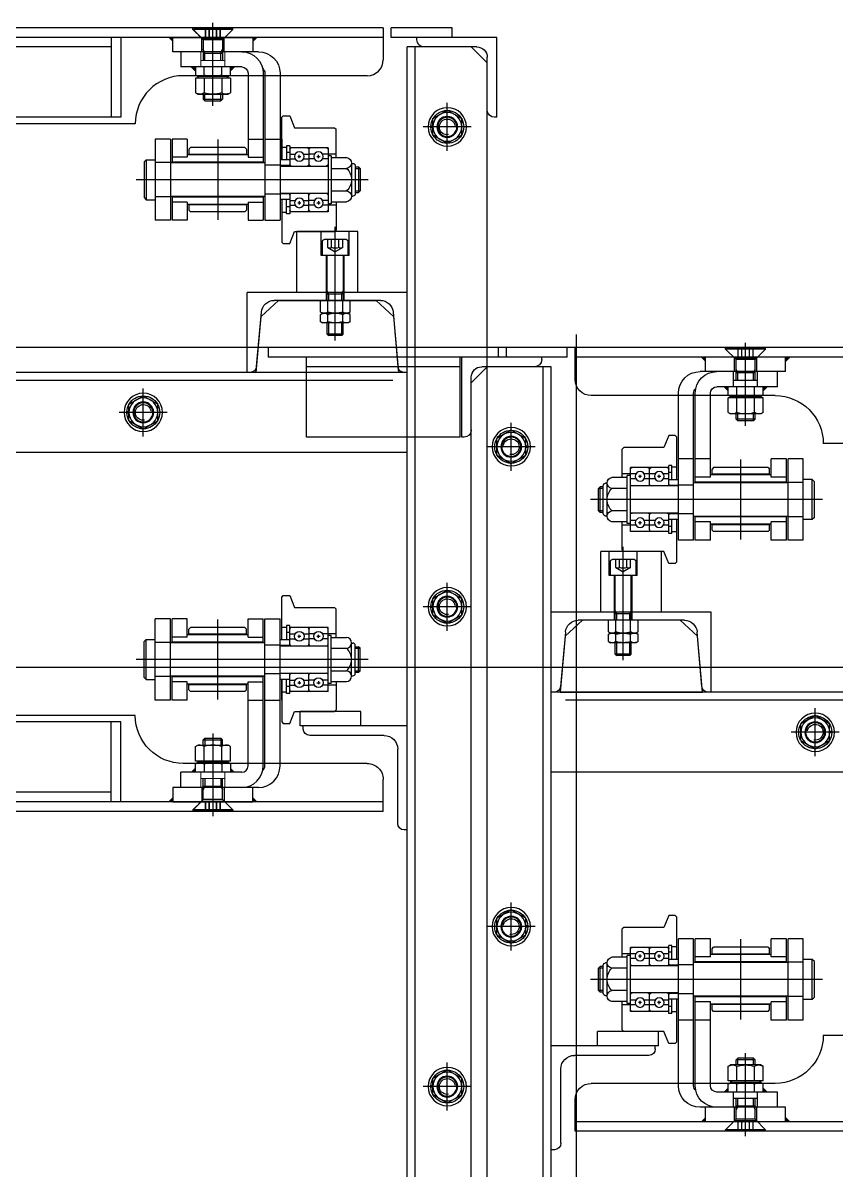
# Model space of a CAD drawing. Header units: millimetres. Extents: x 5349504 to 6791112, y -2212455 to -2153443.
# Drawn here: x 6503636 to 6504144, y -2198438 to -2197721 of the extents above; entities that cross this region are included whole.
import ezdxf

# ---------------------------------------------------------------- set-up
doc = ezdxf.new("R2010")
doc.units = ezdxf.units.MM
doc.header["$LTSCALE"] = 400
doc.linetypes.add('CEN', pattern=[62, 60, -1, 0, -1])
doc.layers.get('0').update_dxf_attribs({"lineweight": 9})
doc.layers.get('DEFPOINTS').update_dxf_attribs({"color": 140})
for name, color, linetype in [('CEN', 1, 'CEN'), ('EQUIP', 8, 'Continuous'), ('GRND', 8, 'Continuous')]:
    doc.layers.add(name, color=color, linetype=linetype)

# ---------------------------------------------------------------- blocks, each defined once
blk = doc.blocks.new('A$C7E4212CD')
for p, q in [((1200, 71), (0, 71)), ((1200, 71), (1200, 51)), ((1190, 41), (1075, 41)), ((1045, 11), (155, 11))]:
    blk.add_line(p, q)
for centre, radius, start, end in [((1190, 51), 10, 270, 0), ((1075, 11), 30, 90, 180)]:
    blk.add_arc(centre, radius, start, end)
at = {"layer": 'EQUIP'}
for p, q in [((1093.5, 53), (1093.5, 74)), ((1200, 65), (0, 65)), ((1030, 65), (1030, 15)), ((1036, 65), (1036, 15)), ((1081, 70), (1081, 71)), ((1081, 70), (1086.5, 64.5)), ((1106, 70), (1081, 70)), ((1106, 70), (1100.5, 64.5)), ((1106, 70), (1106, 71)), ((1030, 59), (170, 59)), ((1086.5, 56), (1086.5, 64.5)), ((1086.5, 64.5), (1100.5, 64.5)), ((1100.5, 56), (1100.5, 64.5)), ((1036, 15), (164, 15))]:
    blk.add_line(p, q, dxfattribs=at)
blk.add_lwpolyline([(1118.5, 56), (1068.5, 56), (1068.5, 65), (1118.5, 65)], close=True, dxfattribs=at)
for points in [[(1068.5, 65), (1065.5, 65), (1068.5, 62)], [(1118.5, 65), (1121.5, 65), (1118.5, 62)]]:
    blk.add_solid(points, dxfattribs=at)
blk = doc.blocks.new('A$C4B231994')
for p, q in [((68.5, 120), (117, 120)), ((117, 120), (117, 110.5)), ((79, 110.5), (117, 110.5)), ((86.03, 105.35), (86.03, 110.5)), ((91.51, 105.35), (91.51, 110.5)), ((102.49, 105.35), (102.49, 110.5)), ((107.97, 110.5), (107.97, 105.35)), ((55, 106.5), (55, 14.6)), ((64.5, 106.5), (64.5, 14.6)), ((65.5, 106.5), (65.5, 50.5)), ((75, 106.5), (75, 54)), ((86.03, 105.35), (86.63, 105)), ((86.63, 105), (87.5, 104.5)), ((87.5, 104.5), (95.96, 104.5)), ((88.5, 103.5), (105.5, 103.5)), ((95.96, 104.5), (106.5, 104.5)), ((106.5, 104.5), (107.97, 105.35)), ((49, 80), (45.9, 72.5)), ((53, 80), (49, 80)), ((54, 79), (53, 80)), ((54, 52.4), (54, 79)), ((20.9, 72.5), (19.9, 71.5)), ((45.9, 72.5), (20.9, 72.5)), ((19.9, 53.85), (19.9, 71.5)), ((54, 65.4), (54, 52.4)), ((64.5, 65.4), (55, 65.4)), ((75, 65.4), (65.5, 65.4)), ((113, 65.4), (122.5, 65.4)), ((113, 65.4), (113, 54)), ((122.5, 65.4), (122.5, 50.5)), ((123.5, 65.4), (123.5, 14.6)), ((123.5, 65.4), (133, 65.4)), ((133, 65.4), (133, 14.6)), ((25, 60), (25, 20)), ((25, 60), (49, 60)), ((37, 59), (37, 49.5)), ((49, 61.25), (50.95, 61.25)), ((49, 61.25), (49, 48.5)), ((50.95, 61.25), (50.95, 52.4)), ((54, 60.25), (50.95, 60.25)), ((77, 60.05), (76, 59.05)), ((76, 59.05), (76, 55.46)), ((77, 60.05), (111, 60.05)), ((111, 60.05), (112, 59.05)), ((112, 59.05), (112, 55.46)), ((23, 53.85), (13.4, 53.85)), ((20, 56), (25.5, 56)), ((23, 55), (23, 25)), ((23, 55), (25, 55)), ((25, 56), (28.4, 56)), ((25, 53), (28.4, 53)), ((33.6, 56), (37, 56)), ((33.6, 53), (37, 53)), ((40.4, 56), (37, 56)), ((40.4, 53), (37, 53)), ((49, 56), (45.6, 56)), ((49, 53), (45.6, 53)), ((49, 56.92), (50.95, 56.92)), ((49, 52.4), (55, 52.4)), ((64.5, 50.5), (123.5, 50.5)), ((75, 54), (65.5, 54)), ((65.5, 50.9), (122.5, 50.9)), ((75, 55.46), (113, 55.46)), ((76, 55.79), (112, 55.79)), ((113, 54), (122.5, 54)), ((123.5, 50.72), (133, 50.72)), ((138.67, 52.5), (133, 52.5)), ((138.67, 52.5), (140, 51.17)), ((138.67, 52.5), (138.67, 27.5)), ((140, 51.17), (140, 28.83)), ((6, 48), (5, 47)), ((5, 47), (5, 33)), ((8, 48), (6, 48)), ((6, 48), (6, 32)), ((8, 48.69), (8, 31.21)), ((10.4, 50.19), (9.5, 50.19)), ((10.4, 50.19), (10.4, 29.71)), ((23, 47), (13.4, 47)), ((49, 48.5), (25, 48.5)), ((55, 48.5), (25.5, 48.5)), ((49, 48.85), (55, 48.85)), ((51.5, 48.85), (55, 48.85)), ((55, 49), (64.5, 49)), ((5, 33), (6, 32.01)), ((8, 32), (6, 32)), ((10.4, 29.71), (9.5, 29.71)), ((23, 33), (13.4, 33)), ((49, 31.5), (25, 31.5)), ((55, 31.5), (25.5, 31.5)), ((37, 21), (37, 30.5)), ((49, 31.5), (49, 18.75)), ((49, 31.15), (55, 31.15)), ((51.5, 31.15), (55, 31.15)), ((55, 31), (64.5, 31)), ((64.5, 29.5), (123.5, 29.5)), ((65.5, 29.5), (65.5, 14.6)), ((65.5, 29.1), (122.5, 29.1)), ((122.5, 29.5), (122.5, 14.6)), ((123.5, 29.27), (133, 29.27)), ((140, 28.83), (138.67, 27.5)), ((23, 26.15), (13.4, 26.15)), ((19.9, 26.15), (19.9, 8.5)), ((20, 24), (25.5, 24)), ((23, 25), (25, 25)), ((25, 27), (28.4, 27)), ((25, 24), (28.4, 24)), ((33.6, 27), (37, 27)), ((33.6, 24), (37, 24)), ((40.4, 27), (37, 27)), ((40.4, 24), (37, 24)), ((49, 27), (45.6, 27)), ((49, 24), (45.6, 24)), ((49, 27.6), (55, 27.6)), ((49, 23.08), (50.95, 23.08)), ((50.95, 18.75), (50.95, 27.6)), ((54, 27.6), (54, 1)), ((54, 27.6), (54, 14.6)), ((75, 26), (65.5, 26)), ((75, 26), (75, 14.6)), ((75, 24.53), (113, 24.53)), ((76, 24.53), (76, 20.95)), ((76, 24.21), (112, 24.21)), ((112, 24.53), (112, 20.95)), ((113, 26), (122.5, 26)), ((113, 26), (113, 14.6)), ((138.67, 27.5), (133, 27.5)), ((25, 20), (49, 20)), ((49, 18.75), (50.95, 18.75)), ((54, 19.75), (50.95, 19.75)), ((64.5, 14.6), (55, 14.6)), ((75, 14.6), (65.5, 14.6)), ((76, 20.95), (77, 19.95)), ((77, 19.95), (111, 19.95)), ((111, 19.95), (112, 20.95)), ((113, 14.6), (122.5, 14.6)), ((123.5, 14.6), (133, 14.6)), ((20.9, 7.5), (19.9, 8.5)), ((45.9, 7.5), (20.9, 7.5)), ((49, 0), (45.9, 7.5)), ((54, 1), (53, 0)), ((53, 0), (49, 0))]:
    blk.add_line(p, q)
at = {"color": 3}
for p, q in [((8, 47), (5, 47)), ((8, 33), (5, 33))]:
    blk.add_line(p, q, dxfattribs=at)
for centre in [(31, 54.5), (43, 54.5), (31, 25.5), (43, 25.5)]:
    blk.add_circle(centre, 3)
for centre, radius, start, end in [((68.5, 106.5), 13.5, 90, 180), ((79, 106.5), 13.5, 90, 180), ((68.5, 106.5), 4, 131.8162, 180), ((79, 106.5), 4, 90, 180), ((88.77, 109.35), 4.85, 244.3799, 296.17246), ((88.5, 104.5), 1, 180, 270), ((88.77, 109.35), 4.85, 296.17246, 304.40899), ((97.13, 123.5), 19, 252.8014, 258.97857), ((97.13, 123.5), 19, 258.97857, 265.44659), ((96.87, 123.5), 19, 266.75464, 287.1986), ((105.23, 109.35), 4.85, 235.59101, 295.6201), ((105.5, 104.5), 1, 270, 0), ((26, 59), 1, 90, 180), ((36, 59), 1, 0, 89.99999), ((38, 59), 1, 90.00001, 179.99999), ((48, 59), 1, 0, 90), ((48, 59), 1, 0, 90), ((13.89, 50.43), 3.46, 98.2275, 261.88012), ((9.5, 48.69), 1.5, 90, 180), ((20.07, 40), 9.67, 133.60249, 226.39752), ((26, 49.5), 1, 180.00001, 270), ((36, 49.5), 1, 270, 0), ((38, 49.5), 1, 180.00001, 270), ((48, 49.5), 1, 270, 359.99999), ((9.5, 31.21), 1.5, 180, 270), ((13.89, 29.58), 3.46, 98.2197, 261.78159), ((26, 30.5), 1, 90, 179.99999), ((36, 30.5), 1, 0, 90), ((38, 30.5), 1, 90, 179.99999), ((48, 30.5), 1, 0.00001, 90), ((26, 21), 1, 180, 270), ((36, 21), 1, 270.00001, 0), ((38, 21), 1, 180.00001, 269.99999), ((48, 21), 1, 270, 0), ((48, 21), 1, 270, 0)]:
    blk.add_arc(centre, radius, start, end)
for points in [[(86.03, 110.5), (83.03, 110.5), (86.03, 107.5)], [(107.97, 110.5), (107.97, 107.5), (110.97, 110.5)]]:
    blk.add_solid(points)
at = {"layer": 'EQUIP', "lineweight": 0}
for p, q in [((97, 100.5), (97, 123)), ((89.5, 120), (89.5, 110.5)), ((104.5, 120), (104.5, 110.5)), ((89.5, 114.5), (104.5, 114.5))]:
    blk.add_line(p, q, dxfattribs=at)
at = {"layer": 'EQUIP'}
for p, q in [((94, 65.05), (94, 14.95)), ((32, 54.5), (30, 54.5)), ((31, 53.5), (31, 55.5)), ((44, 54.5), (42, 54.5)), ((43, 53.5), (43, 55.5)), ((0, 40), (145, 40)), ((32, 25.5), (30, 25.5)), ((31, 26.5), (31, 24.5)), ((44, 25.5), (42, 25.5)), ((43, 26.5), (43, 24.5))]:
    blk.add_line(p, q, dxfattribs=at)
blk = doc.blocks.new('A$C22CA05A2')
for p, q in [((1.03, 34), (22.97, 34)), ((1.03, 34), (1.03, 24.85)), ((6.51, 34), (6.51, 24.85)), ((17.49, 34), (17.49, 24.85)), ((22.97, 34), (22.97, 24.85)), ((1.03, 24.85), (2.5, 24)), ((21.5, 24), (2.5, 24)), ((6, 24), (6, 20.77)), ((18, 24), (18, 20.77)), ((22.97, 24.85), (21.5, 24)), ((22.97, 24.85), (22.97, 24.85)), ((6, 20.77), (7.07, 19.7)), ((18, 20.77), (6, 20.77)), ((16.93, 19.7), (7.07, 19.7)), ((18, 20.77), (16.93, 19.7))]:
    blk.add_line(p, q)
for centre, radius, start, end in [((3.77, 28.85), 4.85, 244.43847, 304.43847), ((12, 42.13), 18.13, 252.38303, 287.61697), ((20.23, 28.85), 4.85, 235.56153, 295.56153)]:
    blk.add_arc(centre, radius, start, end)
at = {"layer": 'EQUIP'}
for p, q in [((0, 64.7), (24, 64.7)), ((0, 64.7), (0, 64)), ((24, 64.7), (24, 64)), ((6, 58), (0, 64)), ((6, 58), (18, 58)), ((6, 58), (6, 45)), ((18, 58), (24, 64)), ((18, 58), (18, 45)), ((7.07, 49.7), (6, 52)), ((16.93, 49.7), (18, 52)), ((18, 49.7), (6, 49.7)), ((7.07, 45), (7.07, 49.7)), ((16.93, 45), (16.93, 49.7)), ((1.03, 34), (1.03, 34)), ((6.51, 34), (6.51, 34)), ((17.49, 34), (17.49, 34)), ((22.97, 34), (22.97, 34)), ((22.97, 34), (22.97, 34))]:
    blk.add_line(p, q, dxfattribs=at)
at = {"layer": 'EQUIP', "lineweight": 35}
for p, q in [((7.38, 64.7), (7.38, 59.7)), ((9.69, 64.7), (9.69, 59.7)), ((14.31, 64.7), (14.31, 59.7)), ((16.62, 64.7), (16.62, 59.7))]:
    blk.add_line(p, q, dxfattribs=at)
at = {"layer": 'EQUIP', "lineweight": 25}
blk.add_line((12, 16.7), (12, 67.7), dxfattribs=at)
at = {"layer": 'EQUIP', "linetype": 'Continuous', "lineweight": 25}
for p, q in [((7.07, 19.7), (7.07, 24)), ((16.93, 19.7), (16.93, 24))]:
    blk.add_line(p, q, dxfattribs=at)
at = {"layer": 'EQUIP', "lineweight": 35}
for centre, radius, start, end in [((8.54, 61.18), 1.88, 232.12112, 307.87888), ((12, 66.23), 6.93, 250.52878, 289.47122), ((15.47, 61.18), 1.88, 232.12112, 307.87888)]:
    blk.add_arc(centre, radius, start, end, dxfattribs=at)
blk = doc.blocks.new('BL-EQ-SECT_1_20230313')
at = {"layer": 'DEFPOINTS'}
blk.add_line((276.25, 3252.6), (107776.25, 3252.6), dxfattribs=at)
at = {"layer": 'EQUIP'}
for p, q in [((52883.25, 3452.6), (52921.25, 3452.6)), ((52883.25, 3446.6), (52883.25, 3452.6)), ((52921.25, 3446.6), (52921.25, 3452.6)), ((52855.25, 3446.6), (52921.25, 3446.6)), ((52855.25, 3396.6), (52855.25, 3446.6)), ((52905.25, 3445.1), (52905.25, 3446.6)), ((52871.25, 3440.6), (52861.25, 3430.6)), ((52867.75, 3440.6), (52911.25, 3440.6)), ((52906.25, 1291.6), (52906.25, 3440.6)), ((52911.25, 1166.6), (52911.25, 3440.6)), ((52861.25, 1166.6), (52861.25, 3434.1)), ((52886.25, 3400.99), (52877.25, 3395.79)), ((52886.25, 3375.6), (52886.25, 3405.6)), ((52895.25, 3395.79), (52886.25, 3400.99)), ((52855.25, 3396.6), (52856.75, 3396.6)), ((52877.25, 3385.4), (52877.25, 3395.79)), ((52895.25, 3385.4), (52895.25, 3395.79)), ((52871.25, 3390.6), (52901.25, 3390.6)), ((52877.25, 3385.4), (52886.25, 3380.2)), ((52886.25, 3380.2), (52895.25, 3385.4)), ((52895.25, 3391.05), (52896.54, 3391.05)), ((52895.25, 3390.15), (52896.54, 3390.15)), ((52956.25, 3257.1), (52956.25, 3328.1)), ((52942.25, 3287.1), (52942.25, 3325.1)), ((52942.25, 3325.1), (52980.25, 3325.1)), ((52947.5, 3310.1), (52947.5, 3325.1)), ((52965, 3310.1), (52965, 3325.1)), ((52980.25, 3287.1), (52980.25, 3325.1)), ((52948.25, 3310.1), (52948.25, 3319.1)), ((52949.25, 3320.1), (52963.25, 3320.1)), ((52951.63, 3315.1), (52951.63, 3320.1)), ((52951.63, 3315.1), (52956.25, 3312.43)), ((52953.94, 3315.1), (52953.94, 3320.1)), ((52960.87, 3315.1), (52956.25, 3312.43)), ((52958.56, 3315.1), (52958.56, 3320.1)), ((52960.87, 3315.1), (52960.87, 3320.1)), ((52964.25, 3310.1), (52964.25, 3319.1)), ((52947.5, 3310.1), (52965, 3310.1)), ((52950.75, 3282.1), (52950.75, 3310.1)), ((52951.25, 3310.1), (52951.25, 3282.1)), ((52961.25, 3282.1), (52961.25, 3310.1)), ((52961.75, 3282.1), (52961.75, 3310.1)), ((52911.25, 3287.1), (53011.25, 3287.1)), ((52952.17, 3286.1), (52951.25, 3288.1)), ((52951.25, 3286.1), (52961.25, 3286.1)), ((52952.17, 3282.1), (52952.17, 3286.1)), ((52960.33, 3286.1), (52961.25, 3288.1)), ((52960.33, 3282.1), (52960.33, 3286.1)), ((53011.25, 3237.1), (53011.25, 3287.1)), ((52928.05, 3282.1), (52994.45, 3282.1)), ((52947.01, 3274.81), (52947.01, 3282.1)), ((52951.63, 3274.81), (52951.63, 3282.1)), ((52960.87, 3274.81), (52960.87, 3282.1)), ((52965.49, 3274.81), (52965.49, 3282.1)), ((52920.08, 3274.79), (52917.1, 3240.75)), ((52947.01, 3274.81), (52948.25, 3274.1)), ((52947.01, 3273.38), (52948.25, 3274.1)), ((52947.01, 3268.81), (52947.01, 3273.38)), ((52948.25, 3274.1), (52964.25, 3274.1)), ((52951.63, 3268.81), (52951.63, 3273.38)), ((52960.87, 3268.81), (52960.87, 3273.38)), ((52965.49, 3274.81), (52964.25, 3274.1)), ((52965.49, 3273.38), (52964.25, 3274.1)), ((52965.49, 3268.81), (52965.49, 3273.38)), ((53005.4, 3240.75), (53002.42, 3274.79)), ((52947.01, 3268.81), (52948.25, 3268.1)), ((52948.25, 3268.1), (52964.25, 3268.1)), ((52951.25, 3261.02), (52951.25, 3268.1)), ((52952.17, 3260.1), (52952.17, 3268.1)), ((52960.33, 3260.1), (52960.33, 3268.1)), ((52961.25, 3261.02), (52961.25, 3268.1)), ((52965.49, 3268.81), (52964.25, 3268.1)), ((52805.55, 1058.55), (52805.55, 3260.84)), ((52951.25, 3261.02), (52952.17, 3260.1)), ((52951.25, 3261.02), (52961.25, 3261.02)), ((52952.17, 3260.1), (52960.33, 3260.1)), ((52961.25, 3261.02), (52960.33, 3260.1)), ((52687.25, 3251.6), (52687.25, 3252.6)), ((52687.25, 3251.6), (52693.75, 3245.1)), ((52687.25, 3251.6), (52712.25, 3251.6)), ((52687.75, 3251.8), (52711.75, 3251.8)), ((52687.75, 3251.1), (52687.75, 3251.8)), ((52695.13, 3246.8), (52695.13, 3251.8)), ((52697.44, 3246.8), (52697.44, 3251.8)), ((52699.75, 3203.8), (52699.75, 3255.6)), ((52702.06, 3246.8), (52702.06, 3251.8)), ((52704.37, 3246.8), (52704.37, 3251.8)), ((52705.75, 3245.1), (52712.25, 3251.6)), ((52711.75, 3251.1), (52711.75, 3251.8)), ((52712.25, 3251.6), (52712.25, 3252.6)), ((52806.25, 3232.6), (52806.25, 3252.6)), ((52811.25, 3252.6), (52849.25, 3252.6)), ((52811.25, 3246.6), (52811.25, 3252.6)), ((52849.25, 3246.6), (52849.25, 3252.6)), ((52674.75, 3237.6), (52674.75, 3246.6)), ((52692.75, 3237.6), (52692.75, 3246.1)), ((52692.75, 3246.1), (52706.75, 3246.1)), ((52693.75, 3245.1), (52705.75, 3245.1)), ((52693.75, 3232.1), (52693.75, 3245.1)), ((52705.75, 3232.1), (52705.75, 3245.1)), ((52706.75, 3237.6), (52706.75, 3246.1)), ((52724.75, 3237.6), (52724.75, 3246.6)), ((52811.25, 3246.6), (52998.25, 3246.6)), ((52827.25, 3245.1), (52827.25, 3246.6)), ((52877.25, 3196.6), (52877.25, 3246.6)), ((52878.25, 3196.6), (52878.25, 3246.6)), ((52974.25, 3196.6), (52974.25, 3246.6)), ((52674.75, 3237.6), (52728.25, 3237.6)), ((52679.75, 3228.1), (52679.75, 3237.6)), ((52692.25, 3228.1), (52692.25, 3237.6)), ((52694.83, 3236.8), (52693.75, 3239.1)), ((52693.75, 3236.8), (52705.75, 3236.8)), ((52694.83, 3232.1), (52694.83, 3236.8)), ((52704.68, 3236.8), (52705.75, 3239.1)), ((52704.68, 3232.1), (52704.68, 3236.8)), ((52707.25, 3228.1), (52707.25, 3237.6)), ((52821.25, 3240.6), (52864.75, 3240.6)), ((52821.25, 1222.6), (52821.25, 3240.6)), ((52826.25, 1291.6), (52826.25, 3240.6)), ((52861.25, 3240.6), (52871.25, 3230.6)), ((52878.25, 3240.6), (52974.25, 3240.6)), ((52911.25, 3237.1), (54141.25, 3237.1)), ((52679.75, 3228.1), (52717.75, 3228.1)), ((52688.78, 3222.94), (52688.78, 3228.1)), ((52692.25, 3232.1), (52707.25, 3232.1)), ((52694.27, 3222.94), (52694.27, 3228.1)), ((52705.24, 3222.94), (52705.24, 3228.1)), ((52710.72, 3222.94), (52710.72, 3228.1)), ((52871.25, 1166.6), (52871.25, 3234.1)), ((52920.25, 3232.1), (54141.25, 3232.1)), ((52681.25, 3222.6), (52796.25, 3222.6)), ((52690.25, 3222.1), (52688.78, 3222.94)), ((52688.78, 3211.95), (52688.78, 3221.1)), ((52688.78, 3221.1), (52710.73, 3221.1)), ((52690.25, 3222.1), (52709.25, 3222.1)), ((52694.27, 3211.95), (52694.27, 3221.1)), ((52705.24, 3211.95), (52705.24, 3221.1)), ((52710.12, 3222.6), (52709.25, 3222.1)), ((52710.72, 3222.94), (52710.12, 3222.6)), ((52710.73, 3211.95), (52710.73, 3221.1)), ((52721.75, 3171.6), (52721.75, 3224.1)), ((52731.25, 3168.1), (52731.25, 3224.1)), ((52732.25, 3132.2), (52732.25, 3224.1)), ((52741.75, 3132.2), (52741.75, 3224.1)), ((53076.25, 3222.49), (53067.25, 3217.29)), ((53076.25, 3197.1), (53076.25, 3227.1)), ((53085.25, 3217.29), (53076.25, 3222.49)), ((53067.25, 3206.9), (53067.25, 3217.29)), ((53085.25, 3206.9), (53085.25, 3217.29)), ((52688.78, 3211.95), (52690.25, 3211.1)), ((52690.25, 3211.1), (52709.25, 3211.1)), ((52693.75, 3207.87), (52693.75, 3211.1)), ((52693.75, 3207.87), (52694.83, 3206.8)), ((52693.75, 3207.87), (52705.75, 3207.87)), ((52694.83, 3206.8), (52694.83, 3211.1)), ((52694.83, 3206.8), (52704.68, 3206.8)), ((52704.68, 3206.8), (52704.68, 3211.1)), ((52705.75, 3207.87), (52704.68, 3206.8)), ((52705.75, 3207.87), (52705.75, 3211.1)), ((52710.73, 3211.95), (52709.25, 3211.1)), ((53061.25, 3212.1), (53091.25, 3212.1)), ((53067.25, 3206.9), (53076.25, 3201.7)), ((53076.25, 3201.7), (53085.25, 3206.9)), ((53085.25, 3212.55), (53086.54, 3212.55)), ((53085.25, 3211.65), (53086.54, 3211.65)), ((52837.25, 3195.79), (52846.25, 3200.99)), ((52846.25, 3175.6), (52846.25, 3205.6)), ((52846.25, 3200.99), (52855.25, 3195.79)), ((52161.25, 3192.6), (52651.25, 3192.6)), ((52742.75, 3196.6), (52743.75, 3197.6)), ((52742.75, 3170), (52742.75, 3196.6)), ((52743.75, 3197.6), (52747.75, 3197.6)), ((52747.75, 3197.6), (52750.85, 3190.1)), ((52837.25, 3185.4), (52837.25, 3195.79)), ((52855.25, 3185.4), (52855.25, 3195.79)), ((52875.75, 3196.6), (52877.25, 3196.6)), ((52878.25, 3196.6), (52974.25, 3196.6)), ((52750.85, 3190.1), (52775.85, 3190.1)), ((52775.85, 3190.1), (52776.85, 3189.1)), ((52776.85, 3171.44), (52776.85, 3189.1)), ((52831.25, 3190.6), (52861.25, 3190.6)), ((52835.96, 3191.05), (52837.25, 3191.05)), ((52835.96, 3190.15), (52837.25, 3190.15)), ((52846.25, 3180.2), (52837.25, 3185.4)), ((52855.25, 3185.4), (52846.25, 3180.2)), ((52911.25, 3187.1), (54141.25, 3187.1)), ((52663.75, 3183), (52673.25, 3183)), ((52663.75, 3132.2), (52663.75, 3183)), ((52673.25, 3132.2), (52673.25, 3183)), ((52674.25, 3183), (52683.75, 3183)), ((52674.25, 3168.1), (52674.25, 3183)), ((52683.75, 3171.6), (52683.75, 3183)), ((52685.76, 3177.64), (52684.76, 3176.64)), ((52685.75, 3177.65), (52719.75, 3177.65)), ((52702.75, 3132.55), (52702.75, 3182.65)), ((52719.76, 3177.64), (52720.76, 3176.64)), ((52721.75, 3183), (52731.25, 3183)), ((52732.25, 3183), (52741.75, 3183)), ((52742.75, 3177.85), (52745.8, 3177.85)), ((52745.8, 3170), (52745.8, 3178.85)), ((52745.8, 3178.85), (52747.75, 3178.85)), ((52747.75, 3166.1), (52747.75, 3178.85)), ((52747.75, 3177.6), (52771.75, 3177.6)), ((52771.75, 3137.6), (52771.75, 3177.6)), ((52658.08, 3170.1), (52656.75, 3168.77)), ((52658.08, 3170.1), (52663.75, 3170.1)), ((52658.08, 3145.1), (52658.08, 3170.1)), ((52674.25, 3171.6), (52683.75, 3171.6)), ((52683.75, 3173.06), (52721.75, 3173.06)), ((52684.75, 3173.06), (52684.75, 3176.65)), ((52684.75, 3173.39), (52720.75, 3173.39)), ((52720.75, 3173.06), (52720.75, 3176.65)), ((52721.75, 3171.6), (52731.25, 3171.6)), ((52745.8, 3174.52), (52747.75, 3174.52)), ((52747.75, 3173.6), (52751.16, 3173.6)), ((52747.75, 3170.6), (52751.16, 3170.6)), ((52752.75, 3172.1), (52754.75, 3172.1)), ((52753.75, 3171.1), (52753.75, 3173.1)), ((52756.35, 3173.6), (52763.16, 3173.6)), ((52756.35, 3170.6), (52763.16, 3170.6)), ((52759.75, 3167.1), (52759.75, 3176.6)), ((52764.75, 3172.1), (52766.75, 3172.1)), ((52765.75, 3171.1), (52765.75, 3173.1)), ((52768.35, 3173.6), (52776.75, 3173.6)), ((52768.35, 3170.6), (52771.75, 3170.6)), ((52771.75, 3172.6), (52773.75, 3172.6)), ((52773.75, 3142.6), (52773.75, 3172.6)), ((52773.75, 3171.45), (52783.35, 3171.45)), ((52656.75, 3146.43), (52656.75, 3168.77)), ((52663.75, 3168.32), (52673.25, 3168.32)), ((52673.25, 3168.1), (52732.25, 3168.1)), ((52674.25, 3168.5), (52731.25, 3168.5)), ((52732.25, 3166.6), (52741.75, 3166.6)), ((52741.75, 3170), (52747.75, 3170)), ((52741.75, 3166.45), (52747.75, 3166.45)), ((52741.75, 3166.1), (52771.75, 3166.1)), ((52773.75, 3164.6), (52783.35, 3164.6)), ((52786.35, 3147.3), (52786.35, 3167.79)), ((52786.35, 3167.79), (52787.25, 3167.79)), ((52788.75, 3148.8), (52788.75, 3166.29)), ((52788.75, 3165.6), (52790.75, 3165.6)), ((52788.76, 3164.6), (52791.76, 3164.6)), ((52790.75, 3149.6), (52790.75, 3165.6)), ((52790.76, 3165.6), (52791.76, 3164.6)), ((52791.75, 3150.6), (52791.75, 3164.6)), ((52651.75, 3157.6), (52796.75, 3157.6)), ((52732.25, 3148.6), (52741.75, 3148.6)), ((52741.75, 3149.1), (52771.75, 3149.1)), ((52741.75, 3148.75), (52747.75, 3148.75)), ((52747.75, 3136.35), (52747.75, 3149.1)), ((52773.75, 3150.6), (52783.35, 3150.6)), ((52788.75, 3149.6), (52790.75, 3149.6)), ((52788.76, 3150.6), (52791.76, 3150.6)), ((52791.76, 3150.6), (52790.76, 3149.6)), ((52656.76, 3146.43), (52658.08, 3145.1)), ((52658.08, 3145.1), (52663.75, 3145.1)), ((52663.75, 3146.87), (52673.25, 3146.87)), ((52673.25, 3147.1), (52732.25, 3147.1)), ((52674.25, 3132.2), (52674.25, 3147.1)), ((52674.25, 3146.7), (52731.25, 3146.7)), ((52674.25, 3143.6), (52683.75, 3143.6)), ((52683.75, 3132.2), (52683.75, 3143.6)), ((52683.75, 3142.13), (52721.75, 3142.13)), ((52684.75, 3138.55), (52684.75, 3142.13)), ((52684.75, 3141.81), (52720.75, 3141.81)), ((52720.75, 3138.55), (52720.75, 3142.13)), ((52721.75, 3132.2), (52721.75, 3143.6)), ((52721.75, 3143.6), (52731.25, 3143.6)), ((52731.25, 3132.2), (52731.25, 3147.1)), ((52741.75, 3145.2), (52747.75, 3145.2)), ((52742.75, 3118.6), (52742.75, 3145.2)), ((52745.8, 3136.35), (52745.8, 3145.2)), ((52747.75, 3144.6), (52751.16, 3144.6)), ((52747.75, 3141.6), (52751.16, 3141.6)), ((52752.75, 3143.1), (52754.75, 3143.1)), ((52753.75, 3142.1), (52753.75, 3144.1)), ((52756.35, 3144.6), (52763.16, 3144.6)), ((52756.35, 3141.6), (52763.16, 3141.6)), ((52759.75, 3138.6), (52759.75, 3148.1)), ((52764.75, 3143.1), (52766.75, 3143.1)), ((52765.75, 3142.1), (52765.75, 3144.1)), ((52768.35, 3144.6), (52771.75, 3144.6)), ((52768.35, 3141.6), (52776.75, 3141.6)), ((52771.75, 3142.6), (52773.75, 3142.6)), ((52773.75, 3143.75), (52783.35, 3143.75)), ((52776.85, 3126.1), (52776.85, 3143.75)), ((52786.35, 3147.3), (52787.25, 3147.3)), ((52685.75, 3137.55), (52684.75, 3138.54)), ((52685.75, 3137.55), (52719.75, 3137.55)), ((52720.75, 3138.55), (52719.75, 3137.55)), ((52742.75, 3137.35), (52745.8, 3137.35)), ((52745.8, 3140.67), (52747.75, 3140.67)), ((52745.8, 3136.35), (52747.75, 3136.35)), ((52747.75, 3137.6), (52771.75, 3137.6)), ((52663.75, 3132.2), (52673.25, 3132.2)), ((52674.25, 3132.2), (52683.75, 3132.2)), ((52721.75, 3132.2), (52731.25, 3132.2)), ((52732.25, 3132.2), (52741.75, 3132.2)), ((52776.25, 3057.1), (52776.25, 3128.1)), ((52747.75, 3117.6), (52750.85, 3125.1)), ((52750.85, 3125.1), (52790.25, 3125.1)), ((52752.25, 3087.1), (52752.25, 3125.1)), ((52767.5, 3110.1), (52767.5, 3125.1)), ((52769.25, 3120.1), (52783.25, 3120.1)), ((52771.63, 3115.1), (52771.63, 3120.1)), ((52773.94, 3115.1), (52773.94, 3120.1)), ((52775.85, 3125.1), (52776.85, 3126.1)), ((52778.56, 3115.1), (52778.56, 3120.1)), ((52780.87, 3115.1), (52780.87, 3120.1)), ((52785, 3110.1), (52785, 3125.1)), ((52790.25, 3087.1), (52790.25, 3125.1)), ((52742.75, 3118.6), (52743.75, 3117.6)), ((52743.75, 3117.6), (52747.75, 3117.6)), ((52768.25, 3110.1), (52768.25, 3119.1)), ((52771.63, 3115.1), (52776.25, 3112.43)), ((52780.87, 3115.1), (52776.25, 3112.43)), ((52784.25, 3110.1), (52784.25, 3119.1)), ((52767.5, 3110.1), (52785, 3110.1)), ((52770.75, 3082.1), (52770.75, 3110.1)), ((52771.25, 3082.1), (52771.25, 3110.1)), ((52781.25, 3082.1), (52781.25, 3110.1)), ((52781.75, 3082.1), (52781.75, 3110.1)), ((52886.25, 3075.6), (52886.25, 3105.6)), ((52886.25, 3100.99), (52877.25, 3095.79)), ((52895.25, 3095.79), (52886.25, 3100.99)), ((52877.25, 3085.4), (52877.25, 3095.79)), ((52895.25, 3085.4), (52895.25, 3095.79)), ((52721.25, 3087.1), (52821.25, 3087.1)), ((52721.25, 3037.1), (52721.25, 3087.1)), ((52772.17, 3086.1), (52771.25, 3088.1)), ((52771.25, 3086.1), (52781.25, 3086.1)), ((52772.17, 3082.1), (52772.17, 3086.1)), ((52780.33, 3086.1), (52781.25, 3088.1)), ((52780.33, 3082.1), (52780.33, 3086.1)), ((52871.25, 3090.6), (52901.25, 3090.6)), ((52877.25, 3085.4), (52886.25, 3080.2)), ((52886.25, 3080.2), (52895.25, 3085.4)), ((52895.25, 3091.05), (52896.54, 3091.05)), ((52895.25, 3090.15), (52896.54, 3090.15)), ((52738.05, 3082.1), (52804.45, 3082.1)), ((52767.01, 3074.81), (52767.01, 3082.1)), ((52771.63, 3074.81), (52771.63, 3082.1)), ((52780.87, 3074.81), (52780.87, 3082.1)), ((52785.49, 3074.81), (52785.49, 3082.1)), ((52727.1, 3040.75), (52730.08, 3074.79)), ((52767.01, 3074.81), (52768.25, 3074.1)), ((52767.01, 3073.38), (52768.25, 3074.1)), ((52767.01, 3068.81), (52767.01, 3073.38)), ((52768.25, 3074.1), (52784.25, 3074.1)), ((52771.63, 3068.81), (52771.63, 3073.38)), ((52780.87, 3068.81), (52780.87, 3073.38)), ((52785.49, 3074.81), (52784.25, 3074.1)), ((52785.49, 3073.38), (52784.25, 3074.1)), ((52785.49, 3068.81), (52785.49, 3073.38)), ((52812.42, 3074.79), (52815.4, 3040.75)), ((52767.01, 3068.81), (52768.25, 3068.1)), ((52768.25, 3068.1), (52784.25, 3068.1)), ((52771.25, 3061.02), (52771.25, 3068.1)), ((52772.17, 3060.1), (52772.17, 3068.1)), ((52780.33, 3060.1), (52780.33, 3068.1)), ((52781.25, 3061.02), (52781.25, 3068.1)), ((52785.49, 3068.81), (52784.25, 3068.1)), ((52771.25, 3061.02), (52772.17, 3060.1)), ((52771.25, 3061.02), (52781.25, 3061.02)), ((52772.17, 3060.1), (52780.33, 3060.1)), ((52781.25, 3061.02), (52780.33, 3060.1)), ((51991.25, 3037.1), (52821.25, 3037.1)), ((51991.25, 3032.1), (52812.25, 3032.1)), ((52656.25, 2997.1), (52656.25, 3027.1)), ((52647.25, 3017.29), (52656.25, 3022.49)), ((52656.25, 3022.49), (52665.25, 3017.29)), ((52940.25, 3025.1), (52978.25, 3025.1)), ((52940.25, 3016.1), (52940.25, 3025.1)), ((52978.25, 3016.1), (52978.25, 3025.1)), ((52645.96, 3012.55), (52647.25, 3012.55)), ((52647.25, 3006.9), (52647.25, 3017.29)), ((52665.25, 3006.9), (52665.25, 3017.29)), ((52911.25, 3016.1), (52976.25, 3016.1)), ((52940.25, 3016.1), (52978.25, 3016.1)), ((52976.25, 3014.1), (52976.25, 3016.1)), ((52641.25, 3012.1), (52671.25, 3012.1)), ((52645.96, 3011.65), (52647.25, 3011.65)), ((52656.25, 3001.7), (52647.25, 3006.9)), ((52665.25, 3006.9), (52656.25, 3001.7)), ((52925.75, 3010.1), (52972.25, 3010.1)), ((52917.25, 2955.1), (52917.25, 3001.6)), ((51991.25, 2987.1), (52821.25, 2987.1)), ((52911.25, 2951.1), (52913.25, 2951.1)), ((52846.25, 2875.6), (52846.25, 2905.6)), ((52742.75, 2896.6), (52743.75, 2897.6)), ((52743.75, 2897.6), (52747.75, 2897.6)), ((52747.75, 2897.6), (52750.85, 2890.1)), ((52837.25, 2895.79), (52846.25, 2900.99)), ((52846.25, 2900.99), (52855.25, 2895.79)), ((52742.75, 2870), (52742.75, 2896.6)), ((52831.25, 2890.6), (52861.25, 2890.6)), ((52835.96, 2891.05), (52837.25, 2891.05)), ((52837.25, 2885.4), (52837.25, 2895.79)), ((52855.25, 2885.4), (52855.25, 2895.79)), ((52750.85, 2890.1), (52775.85, 2890.1)), ((52775.85, 2890.1), (52776.85, 2889.1)), ((52776.85, 2871.44), (52776.85, 2889.1)), ((52835.96, 2890.15), (52837.25, 2890.15)), ((52846.25, 2880.2), (52837.25, 2885.4)), ((52855.25, 2885.4), (52846.25, 2880.2)), ((52663.75, 2883), (52673.25, 2883)), ((52663.75, 2832.2), (52663.75, 2883)), ((52673.25, 2832.2), (52673.25, 2883)), ((52674.25, 2883), (52683.75, 2883)), ((52674.25, 2868.1), (52674.25, 2883)), ((52683.75, 2871.6), (52683.75, 2883)), ((52685.75, 2877.64), (52684.75, 2876.65)), ((52684.75, 2873.06), (52684.75, 2876.65)), ((52685.75, 2877.65), (52719.75, 2877.65)), ((52702.75, 2832.55), (52702.75, 2882.65)), ((52720.75, 2876.64), (52719.75, 2877.64)), ((52720.75, 2873.06), (52720.75, 2876.65)), ((52721.75, 2871.6), (52721.75, 2883)), ((52721.75, 2883), (52731.25, 2883)), ((52731.25, 2868.1), (52731.25, 2883)), ((52732.25, 2883), (52741.75, 2883)), ((52732.25, 2791.1), (52732.25, 2883)), ((52741.75, 2791.1), (52741.75, 2883)), ((52742.75, 2877.85), (52745.8, 2877.85)), ((52745.8, 2878.85), (52747.75, 2878.85)), ((52745.8, 2870), (52745.8, 2878.85)), ((52747.75, 2866.1), (52747.75, 2878.85)), ((52747.75, 2877.6), (52771.75, 2877.6)), ((52759.75, 2867.1), (52759.75, 2876.6)), ((52771.75, 2837.6), (52771.75, 2877.6)), ((52656.76, 2868.77), (52658.08, 2870.09)), ((52658.08, 2870.1), (52663.75, 2870.1)), ((52658.08, 2845.1), (52658.08, 2870.1)), ((52674.25, 2871.6), (52683.75, 2871.6)), ((52683.75, 2873.06), (52721.75, 2873.06)), ((52684.75, 2873.39), (52720.75, 2873.39)), ((52721.75, 2871.6), (52731.25, 2871.6)), ((52741.75, 2870), (52747.75, 2870)), ((52745.8, 2874.52), (52747.75, 2874.52)), ((52747.75, 2873.6), (52751.16, 2873.6)), ((52747.75, 2870.6), (52751.16, 2870.6)), ((52752.75, 2872.1), (52754.75, 2872.1)), ((52753.75, 2871.1), (52753.75, 2873.1)), ((52756.35, 2873.6), (52763.16, 2873.6)), ((52756.35, 2870.6), (52763.16, 2870.6)), ((52764.75, 2872.1), (52766.75, 2872.1)), ((52765.75, 2871.1), (52765.75, 2873.1)), ((52768.35, 2873.6), (52776.75, 2873.6)), ((52768.35, 2870.6), (52771.75, 2870.6)), ((52771.75, 2872.6), (52773.75, 2872.6)), ((52773.75, 2842.6), (52773.75, 2872.6)), ((52773.75, 2871.44), (52783.35, 2871.44)), ((52656.75, 2846.42), (52656.75, 2868.76)), ((52663.75, 2868.32), (52673.25, 2868.32)), ((52673.25, 2868.1), (52732.25, 2868.1)), ((52674.25, 2868.5), (52731.25, 2868.5)), ((52732.25, 2866.6), (52741.75, 2866.6)), ((52741.75, 2866.45), (52747.75, 2866.45)), ((52741.75, 2866.1), (52771.75, 2866.1)), ((52773.75, 2864.59), (52783.35, 2864.59)), ((52786.35, 2847.4), (52786.35, 2867.89)), ((52786.35, 2867.89), (52787.25, 2867.89)), ((52788.75, 2848.9), (52788.75, 2866.39)), ((52788.75, 2865.59), (52790.75, 2865.59)), ((52788.76, 2864.59), (52791.76, 2864.59)), ((52790.75, 2849.59), (52790.75, 2865.59)), ((52791.76, 2864.59), (52790.76, 2865.59)), ((52791.75, 2850.6), (52791.75, 2864.59)), ((52651.75, 2857.6), (52796.75, 2857.6)), ((52732.25, 2848.6), (52741.75, 2848.6)), ((52741.75, 2849.1), (52771.75, 2849.1)), ((52741.75, 2848.75), (52747.75, 2848.75)), ((52747.75, 2836.35), (52747.75, 2849.1)), ((52759.75, 2838.6), (52759.75, 2848.1)), ((52773.75, 2850.59), (52783.35, 2850.59)), ((52786.35, 2847.4), (52787.25, 2847.4)), ((52788.75, 2849.59), (52790.75, 2849.59)), ((52788.76, 2850.59), (52791.76, 2850.59)), ((52790.76, 2849.59), (52791.76, 2850.59)), ((52658.08, 2845.1), (52656.75, 2846.42)), ((52658.08, 2845.09), (52663.75, 2845.09)), ((52663.75, 2846.87), (52673.25, 2846.87)), ((52673.25, 2847.1), (52732.25, 2847.1)), ((52674.25, 2832.2), (52674.25, 2847.1)), ((52674.25, 2846.7), (52731.25, 2846.7)), ((52674.25, 2843.6), (52683.75, 2843.6)), ((52683.75, 2832.2), (52683.75, 2843.6)), ((52683.75, 2842.13), (52721.75, 2842.13)), ((52684.75, 2838.55), (52684.75, 2842.13)), ((52684.75, 2841.81), (52720.75, 2841.81)), ((52720.75, 2838.55), (52720.75, 2842.13)), ((52721.75, 2843.6), (52731.25, 2843.6)), ((52721.75, 2791.1), (52721.75, 2843.6)), ((52731.25, 2791.1), (52731.25, 2847.1)), ((52741.75, 2845.2), (52747.75, 2845.2)), ((52742.75, 2818.6), (52742.75, 2845.2)), ((52745.8, 2836.35), (52745.8, 2845.2)), ((52745.8, 2840.67), (52747.75, 2840.67)), ((52747.75, 2844.6), (52751.16, 2844.6)), ((52747.75, 2841.6), (52751.16, 2841.6)), ((52752.75, 2843.1), (52754.75, 2843.1)), ((52753.75, 2842.1), (52753.75, 2844.1)), ((52756.35, 2844.6), (52763.16, 2844.6)), ((52756.35, 2841.6), (52763.16, 2841.6)), ((52764.75, 2843.1), (52766.75, 2843.1)), ((52765.75, 2842.1), (52765.75, 2844.1)), ((52768.35, 2844.6), (52771.75, 2844.6)), ((52768.35, 2841.6), (52776.75, 2841.6)), ((52771.75, 2842.6), (52773.75, 2842.6)), ((52773.75, 2843.75), (52783.35, 2843.75)), ((52776.85, 2826.1), (52776.85, 2843.75)), ((52685.76, 2837.55), (52684.76, 2838.55)), ((52685.75, 2837.55), (52719.75, 2837.55)), ((52719.76, 2837.55), (52720.76, 2838.55)), ((52742.75, 2837.35), (52745.8, 2837.35)), ((52745.8, 2836.35), (52747.75, 2836.35)), ((52747.75, 2837.6), (52771.75, 2837.6)), ((52663.75, 2832.2), (52673.25, 2832.2)), ((52674.25, 2832.2), (52683.75, 2832.2)), ((52721.75, 2832.2), (52731.25, 2832.2)), ((52732.25, 2832.2), (52741.75, 2832.2)), ((52775.85, 2825.1), (52776.85, 2826.1)), ((52161.25, 2822.6), (52651.25, 2822.6)), ((52747.75, 2817.6), (52750.85, 2825.1)), ((52750.85, 2825.1), (52792.25, 2825.1)), ((52754.25, 2816.1), (52754.25, 2825.1)), ((52792.25, 2816.1), (52792.25, 2825.1)), ((52742.75, 2818.6), (52743.75, 2817.6)), ((52743.75, 2817.6), (52747.75, 2817.6)), ((52754.25, 2816.1), (52792.25, 2816.1)), ((52756.25, 2814.1), (52756.25, 2816.1)), ((52756.25, 2816.1), (52821.25, 2816.1)), ((52693.75, 2807.32), (52694.83, 2808.4)), ((52693.75, 2804.1), (52693.75, 2807.32)), ((52693.75, 2807.32), (52705.75, 2807.32)), ((52694.83, 2804.1), (52694.83, 2808.4)), ((52694.83, 2808.4), (52704.68, 2808.4)), ((52699.75, 2759.6), (52699.75, 2811.4)), ((52704.68, 2804.1), (52704.68, 2808.4)), ((52705.75, 2807.32), (52704.68, 2808.4)), ((52705.75, 2804.1), (52705.75, 2807.32)), ((52760.25, 2810.1), (52806.75, 2810.1)), ((52886.25, 2775.6), (52886.25, 2805.6)), ((52688.78, 2803.25), (52690.25, 2804.1)), ((52688.78, 2794.1), (52688.78, 2803.25)), ((52690.25, 2804.1), (52709.25, 2804.1)), ((52694.27, 2794.1), (52694.27, 2803.25)), ((52705.24, 2794.1), (52705.24, 2803.25)), ((52710.73, 2803.25), (52709.25, 2804.1)), ((52710.73, 2794.1), (52710.73, 2803.25)), ((52815.25, 2755.1), (52815.25, 2801.6)), ((52886.25, 2800.99), (52877.25, 2795.79)), ((52895.25, 2795.79), (52886.25, 2800.99)), ((52681.25, 2792.6), (52796.25, 2792.6)), ((52688.78, 2794.1), (52710.73, 2794.1)), ((52690.25, 2793.1), (52688.78, 2792.25)), ((52688.78, 2787.1), (52688.78, 2792.25)), ((52690.25, 2793.1), (52709.25, 2793.1)), ((52694.27, 2787.1), (52694.27, 2792.25)), ((52705.24, 2787.1), (52705.24, 2792.25)), ((52710.12, 2792.6), (52709.25, 2793.1)), ((52710.72, 2792.25), (52710.12, 2792.6)), ((52710.72, 2787.1), (52710.72, 2792.25)), ((52871.25, 2790.6), (52901.25, 2790.6)), ((52877.25, 2785.4), (52877.25, 2795.79)), ((52895.25, 2785.4), (52895.25, 2795.79)), ((52895.25, 2791.05), (52896.54, 2791.05)), ((52895.25, 2790.15), (52896.54, 2790.15)), ((52679.75, 2787.1), (52717.75, 2787.1)), ((52679.75, 2777.6), (52679.75, 2787.1)), ((52692.25, 2777.6), (52692.25, 2787.1)), ((52692.25, 2783.1), (52707.25, 2783.1)), ((52693.75, 2770.1), (52693.75, 2783.1)), ((52694.83, 2778.4), (52694.83, 2783.1)), ((52704.68, 2778.4), (52704.68, 2783.1)), ((52705.75, 2770.1), (52705.75, 2783.1)), ((52707.25, 2777.6), (52707.25, 2787.1)), ((52877.25, 2785.4), (52886.25, 2780.2)), ((52886.25, 2780.2), (52895.25, 2785.4)), ((52674.75, 2777.6), (52728.25, 2777.6)), ((52674.75, 2768.6), (52674.75, 2777.6)), ((52692.75, 2769.1), (52692.75, 2777.6)), ((52693.75, 2778.4), (52705.75, 2778.4)), ((52694.83, 2778.4), (52693.75, 2776.09)), ((52704.68, 2778.4), (52705.75, 2776.09)), ((52706.75, 2769.1), (52706.75, 2777.6)), ((52724.75, 2768.6), (52724.75, 2777.6)), ((52806.25, 2762.6), (52806.25, 2782.6)), ((52006.25, 2768.6), (52806.25, 2768.6)), ((52687.25, 2763.6), (52693.75, 2770.1)), ((52692.75, 2769.1), (52706.75, 2769.1)), ((52693.75, 2770.1), (52705.75, 2770.1)), ((52705.75, 2770.1), (52712.25, 2763.6)), ((52006.25, 2762.6), (52806.25, 2762.6)), ((52687.25, 2762.6), (52687.25, 2763.6)), ((52687.25, 2763.6), (52712.25, 2763.6)), ((52687.75, 2763.4), (52687.75, 2764.1)), ((52687.75, 2763.4), (52711.75, 2763.4)), ((52695.13, 2763.4), (52695.13, 2768.4)), ((52697.44, 2763.4), (52697.44, 2768.4)), ((52702.06, 2763.4), (52702.06, 2768.4)), ((52704.37, 2763.4), (52704.37, 2768.4)), ((52711.75, 2763.4), (52711.75, 2764.1)), ((52712.25, 2762.6), (52712.25, 2763.6)), ((52819.25, 2751.1), (52821.25, 2751.1))]:
    blk.add_line(p, q, dxfattribs=at)
for points in [[(53002.66, 3272.13), (52991.79, 3282.1), (52930.72, 3282.1), (52919.85, 3272.13), (52916.79, 3237.1), (53005.72, 3237.1)], [(52729.85, 3072.13), (52740.72, 3082.1), (52801.79, 3082.1), (52812.66, 3072.13), (52815.72, 3037.1), (52726.79, 3037.1)]]:
    blk.add_lwpolyline(points, close=True, dxfattribs=at)
for points in [[(51181.25, 3246.6), (51181.25, 3252.6), (52806.25, 3252.6)], [(52854.25, 3246.6), (52854.25, 3252.6), (52998.25, 3252.6), (52998.25, 3246.6)], [(51176.25, 3246.6), (52806.25, 3246.6)]]:
    blk.add_lwpolyline(points, dxfattribs=at)
for centre, radius in [((52886.25, 3390.6), 12), ((52886.25, 3390.6), 9), ((52886.25, 3390.6), 6.5), ((52886.25, 3390.6), 6), ((53076.25, 3212.1), 12), ((53076.25, 3212.1), 9), ((53076.25, 3212.1), 6.5), ((53076.25, 3212.1), 6), ((52846.25, 3190.6), 12), ((52846.25, 3190.6), 9), ((52846.25, 3190.6), 6.5), ((52846.25, 3190.6), 6), ((52753.75, 3172.1), 3), ((52765.75, 3172.1), 3), ((52753.75, 3143.1), 3), ((52765.75, 3143.1), 3), ((52886.25, 3090.6), 12), ((52886.25, 3090.6), 9), ((52886.25, 3090.6), 6.5), ((52886.25, 3090.6), 6), ((52656.25, 3012.1), 12), ((52656.25, 3012.1), 9), ((52656.25, 3012.1), 6.5), ((52656.25, 3012.1), 6), ((52846.25, 2890.6), 12), ((52846.25, 2890.6), 9), ((52846.25, 2890.6), 6.5), ((52846.25, 2890.6), 6), ((52753.75, 2872.1), 3), ((52765.75, 2872.1), 3), ((52753.75, 2843.1), 3), ((52765.75, 2843.1), 3), ((52886.25, 2790.6), 12), ((52886.25, 2790.6), 9), ((52886.25, 2790.6), 6.5), ((52886.25, 2790.6), 6)]:
    blk.add_circle(centre, radius, dxfattribs=at)
for centre, radius, start, end in [((52900.75, 3445.1), 4.5, 270, 0), ((52867.75, 3434.1), 6.5, 90, 180), ((52856.75, 3401.1), 4.5, 270, 0), ((52886.25, 3390.6), 10.3, 90.90167, 149.09833), ((52886.25, 3390.6), 10.3, 30.90167, 89.09833), ((52886.25, 3390.6), 10.3, 150.90167, 209.09833), ((52886.25, 3390.6), 4.93, 260, 170), ((52886.25, 3390.6), 10.3, 2.50401, 29.09833), ((52886.25, 3390.6), 10.3, 210.90167, 269.09833), ((52886.25, 3390.6), 10.3, 270.90167, 329.09833), ((52886.25, 3390.6), 10.3, 330.90167, 357.49599), ((52949.25, 3319.1), 1, 90, 180), ((52952.79, 3316.58), 1.88, 232.12112, 307.87888), ((52956.25, 3321.63), 6.93, 250.52878, 289.47122), ((52959.72, 3316.58), 1.88, 232.12112, 307.87888), ((52963.25, 3319.1), 1, 0, 90), ((52928.05, 3274.1), 8, 90, 175), ((52994.45, 3274.1), 8, 5, 90), ((52949.32, 3278.18), 4.08, 244.43847, 304.43847), ((52949.32, 3270.01), 4.08, 55.56153, 115.56153), ((52956.25, 3289.36), 15.27, 252.38303, 287.61697), ((52956.25, 3258.83), 15.27, 72.38303, 107.61697), ((52963.18, 3278.18), 4.08, 235.56153, 295.56153), ((52963.18, 3270.01), 4.08, 64.43847, 124.43847), ((52949.32, 3272.18), 4.08, 244.43847, 304.43847), ((52956.25, 3283.36), 15.27, 252.38303, 287.61697), ((52963.18, 3272.18), 4.08, 235.56153, 295.56153), ((52696.29, 3248.28), 1.88, 232.12112, 307.87888), ((52699.75, 3253.33), 6.93, 250.52878, 289.47122), ((52703.22, 3248.28), 1.88, 232.12112, 307.87888), ((52831.75, 3245.1), 4.5, 180, 270), ((52717.75, 3224.1), 13.5, 0, 90), ((52728.25, 3224.1), 13.5, 0, 90), ((52864.75, 3234.1), 6.5, 0, 90), ((52913.12, 3241.1), 4, 270, 355), ((53009.39, 3241.1), 4, 185, 270), ((52717.75, 3224.1), 4, 0, 90), ((52796.25, 3232.6), 10, 270, 0), ((52681.25, 3192.6), 30, 90, 180), ((52691.53, 3226.95), 4.85, 244.3799, 304.40899), ((52691.25, 3222.1), 1, 180, 270), ((52699.89, 3241.09), 19, 252.8014, 273.24536), ((52699.62, 3241.09), 19, 274.55341, 287.1986), ((52707.98, 3226.95), 4.85, 235.59101, 295.6201), ((52708.25, 3222.1), 1, 270, 0), ((52728.25, 3224.1), 4, 0, 48.1838), ((53076.25, 3212.1), 10.3, 90.90167, 149.09833), ((53076.25, 3212.1), 10.3, 30.90167, 89.09833), ((53076.25, 3212.1), 10.3, 150.90167, 209.09833), ((53076.25, 3212.1), 4.93, 260, 170), ((53076.25, 3212.1), 10.3, 2.50401, 29.09833), ((52691.52, 3215.95), 4.85, 244.43847, 304.43847), ((52699.75, 3229.22), 18.13, 252.38303, 287.61697), ((52707.98, 3215.95), 4.85, 235.56153, 295.56153), ((53076.25, 3212.1), 10.3, 210.90167, 269.09833), ((53076.25, 3212.1), 10.3, 270.90167, 329.09833), ((53076.25, 3212.1), 10.3, 330.90167, 357.49599), ((52846.25, 3190.6), 10.3, 90.90167, 149.09833), ((52846.25, 3190.6), 10.3, 30.90167, 89.09833), ((52875.75, 3201.1), 4.5, 180, 270), ((52846.25, 3190.6), 10.3, 150.90167, 177.49599), ((52846.25, 3190.6), 4.93, 10, 280), ((52846.25, 3190.6), 10.3, 330.90167, 29.09833), ((52846.25, 3190.6), 10.3, 182.50401, 209.09833), ((52846.25, 3190.6), 10.3, 210.90167, 269.09833), ((52846.25, 3190.6), 10.3, 270.90167, 329.09833), ((52748.75, 3176.6), 1, 90, 180), ((52758.75, 3176.6), 1, 0.00001, 89.99999), ((52760.75, 3176.6), 1, 90.00001, 180), ((52770.75, 3176.6), 1, 360, 90), ((52782.87, 3168.02), 3.46, 278.11988, 81.7725), ((52748.75, 3167.1), 1, 180.00001, 270), ((52758.75, 3167.1), 1, 270, 359.99999), ((52760.75, 3167.1), 1, 180, 270), ((52770.75, 3167.1), 1, 270, 359.99999), ((52776.69, 3157.6), 9.67, 313.60248, 46.39751), ((52787.25, 3166.29), 1.5, 0, 90), ((52748.75, 3148.1), 1, 90, 179.99999), ((52758.75, 3148.1), 1, 0.00001, 90), ((52760.75, 3148.1), 1, 90, 180), ((52770.75, 3148.1), 1, 0.00001, 90), ((52782.86, 3147.17), 3.46, 278.21841, 81.7803), ((52787.25, 3148.8), 1.5, 270, 0), ((52748.75, 3138.6), 1, 180, 270), ((52758.75, 3138.6), 1, 270.00001, 359.99999), ((52760.75, 3138.6), 1, 180, 269.99999), ((52770.75, 3138.6), 1, 270, 0), ((52769.25, 3119.1), 1, 90, 180), ((52783.25, 3119.1), 1, 0, 90), ((52772.79, 3116.58), 1.88, 232.12112, 307.87888), ((52776.25, 3121.63), 6.93, 250.52878, 289.47122), ((52779.72, 3116.58), 1.88, 232.12112, 307.87888), ((52886.25, 3090.6), 10.3, 90.90167, 149.09833), ((52886.25, 3090.6), 10.3, 30.90167, 89.09833), ((52886.25, 3090.6), 10.3, 150.90167, 209.09833), ((52886.25, 3090.6), 4.93, 260, 170), ((52886.25, 3090.6), 10.3, 2.50401, 29.09833), ((52886.25, 3090.6), 10.3, 210.90167, 269.09833), ((52886.25, 3090.6), 10.3, 270.90167, 329.09833), ((52886.25, 3090.6), 10.3, 330.90167, 357.49599), ((52738.05, 3074.1), 8, 90, 175), ((52804.45, 3074.1), 8, 5, 90), ((52769.32, 3078.18), 4.08, 244.43847, 304.43847), ((52769.32, 3070.01), 4.08, 55.56153, 115.56153), ((52776.25, 3089.36), 15.27, 252.38303, 287.61697), ((52776.25, 3058.83), 15.27, 72.38303, 107.61697), ((52783.18, 3078.18), 4.08, 235.56153, 295.56153), ((52783.18, 3070.01), 4.08, 64.43847, 124.43847), ((52769.32, 3072.18), 4.08, 244.43847, 304.43847), ((52776.25, 3083.36), 15.27, 252.38303, 287.61697), ((52783.18, 3072.18), 4.08, 235.56153, 295.56153), ((52723.12, 3041.1), 4, 270, 355), ((52819.39, 3041.1), 4, 185, 270), ((52656.25, 3012.1), 10.3, 90.90167, 149.09833), ((52656.25, 3012.1), 10.3, 30.90167, 89.09833), ((52656.25, 3012.1), 10.3, 150.90167, 177.49599), ((52656.25, 3012.1), 4.93, 10, 280), ((52656.25, 3012.1), 10.3, 330.90167, 29.09833), ((52972.25, 3014.1), 4, 270, 0), ((52656.25, 3012.1), 10.3, 182.50401, 209.09833), ((52656.25, 3012.1), 10.3, 210.90167, 269.09833), ((52656.25, 3012.1), 10.3, 270.90167, 329.09833), ((52925.75, 3001.6), 8.5, 90, 180), ((52913.25, 2955.1), 4, 270, 0), ((52846.25, 2890.6), 10.3, 90.90167, 149.09833), ((52846.25, 2890.6), 10.3, 30.90167, 89.09833), ((52846.25, 2890.6), 10.3, 150.90167, 177.49599), ((52846.25, 2890.6), 4.93, 10, 280), ((52846.25, 2890.6), 10.3, 330.90167, 29.09833), ((52846.25, 2890.6), 10.3, 182.50401, 209.09833), ((52846.25, 2890.6), 10.3, 210.90167, 269.09833), ((52846.25, 2890.6), 10.3, 270.90167, 329.09833), ((52748.75, 2876.6), 1, 90, 180), ((52758.75, 2876.6), 1, 0.00001, 89.99999), ((52760.75, 2876.6), 1, 90.00001, 180), ((52770.75, 2876.6), 1, 360, 90), ((52782.86, 2868.02), 3.46, 278.2197, 81.78159), ((52748.75, 2867.1), 1, 180.00001, 270), ((52758.75, 2867.1), 1, 270, 359.99999), ((52760.75, 2867.1), 1, 180, 270), ((52770.75, 2867.1), 1, 270, 359.99999), ((52776.69, 2857.6), 9.67, 313.60249, 46.39752), ((52787.25, 2866.39), 1.5, 0, 90), ((52748.75, 2848.1), 1, 90, 179.99999), ((52758.75, 2848.1), 1, 0.00001, 90), ((52760.75, 2848.1), 1, 90, 180), ((52770.75, 2848.1), 1, 0.00001, 90), ((52782.87, 2847.17), 3.46, 278.2275, 81.88012), ((52787.25, 2848.9), 1.5, 270, 0), ((52748.75, 2838.6), 1, 180, 270), ((52758.75, 2838.6), 1, 270.00001, 359.99999), ((52760.75, 2838.6), 1, 180, 269.99999), ((52770.75, 2838.6), 1, 270, 0), ((52681.25, 2822.6), 30, 180, 270), ((52760.25, 2814.1), 4, 180, 270), ((52806.75, 2801.6), 8.5, 0, 90), ((52691.52, 2799.25), 4.85, 55.56153, 115.56153), ((52699.75, 2785.97), 18.13, 72.38303, 107.61697), ((52707.98, 2799.25), 4.85, 64.43847, 124.43847), ((52886.25, 2790.6), 10.3, 90.90167, 149.09833), ((52886.25, 2790.6), 10.3, 30.90167, 89.09833), ((52691.53, 2788.24), 4.85, 55.59101, 115.6201), ((52691.25, 2793.1), 1, 90, 180), ((52699.89, 2774.1), 19, 86.75464, 107.1986), ((52699.62, 2774.1), 19, 72.8014, 85.44659), ((52707.98, 2788.24), 4.85, 64.3799, 124.40899), ((52708.25, 2793.1), 1, 0, 90), ((52717.75, 2791.1), 4, 270, 0), ((52717.75, 2791.1), 13.5, 270, 0), ((52728.25, 2791.1), 13.5, 270, 0), ((52728.25, 2791.1), 4, 311.8162, 0), ((52796.25, 2782.6), 10, 0, 90), ((52886.25, 2790.6), 10.3, 150.90167, 209.09833), ((52886.25, 2790.6), 4.93, 260, 170), ((52886.25, 2790.6), 10.3, 2.50401, 29.09833), ((52886.25, 2790.6), 10.3, 330.90167, 357.49599), ((52886.25, 2790.6), 10.3, 210.90167, 269.09833), ((52886.25, 2790.6), 10.3, 270.90167, 329.09833), ((52696.29, 2766.91), 1.88, 52.12112, 127.87888), ((52699.75, 2761.86), 6.93, 70.52878, 109.47122), ((52703.22, 2766.91), 1.88, 52.12112, 127.87888), ((52819.25, 2755.1), 4, 180, 270)]:
    blk.add_arc(centre, radius, start, end, dxfattribs=at)
for points in [[(52674.75, 3246.6), (52671.75, 3246.6), (52674.75, 3243.6)], [(52724.75, 3246.6), (52727.75, 3246.6), (52724.75, 3243.6)], [(52688.78, 3228.1), (52688.78, 3225.1), (52685.78, 3228.1)], [(52710.72, 3228.1), (52713.72, 3228.1), (52710.72, 3225.1)], [(52688.78, 2787.1), (52688.78, 2790.1), (52685.78, 2787.1)], [(52710.72, 2787.1), (52713.72, 2787.1), (52710.72, 2790.1)], [(52674.75, 2768.6), (52671.75, 2768.6), (52674.75, 2771.6)], [(52724.75, 2768.6), (52727.75, 2768.6), (52724.75, 2771.6)]]:
    blk.add_solid(points, dxfattribs=at)
at = {"layer": 'EQUIP', "xscale": -1}
blk.add_blockref('A$C7E4212CD', (54126.25, 3381.6), dxfattribs=at)
at = {"layer": 'EQUIP'}
for name, p in [('A$C22CA05A2', (53020.75, 3387.1)), ('A$C4B231994', (52935.75, 3317.6))]:
    blk.add_blockref(name, p, dxfattribs=at)
at = {"layer": 'EQUIP', "xscale": -1, "rotation": 180}
for name, p in [('A$C4B231994', (52935.75, 3097.6)), ('A$C22CA05A2', (53020.75, 3028.1))]:
    blk.add_blockref(name, p, dxfattribs=at)
at = {"layer": 'EQUIP', "rotation": 180}
blk.add_blockref('A$C7E4212CD', (54126.25, 3033.6), dxfattribs=at)

msp = doc.modelspace()

# ---------------------------------------------------------------- block references
at = {"layer": 'GRND', "xscale": -1}
msp.add_blockref('BL-EQ-SECT_1_20230313', (6556787.53, -2201176.2), dxfattribs=at)

# ---------------------------------------------------------------- next in the draw order: linework, layer by layer
at = {"layer": 'CEN'}
for p, q in [((6583899.38, -2197923.6), (6421181.94, -2197923.6)), ((6507036.28, -2197923.6), (6421181.94, -2197923.6)), ((6526836.28, -2197923.6), (6421181.94, -2197923.6)), ((6546036.28, -2197923.6), (6421181.94, -2197923.6)), ((6556036.28, -2197923.6), (6421181.94, -2197923.6)), ((6529841.28, -2197923.6), (6421181.94, -2197923.6)), ((6529841.28, -2197923.6), (6421181.94, -2197923.6)), ((6530304.79, -2197923.6), (6421181.94, -2197923.6)), ((6530304.79, -2197923.6), (6421181.94, -2197923.6)), ((6583899.38, -2198123.6), (6421181.94, -2198123.6)), ((6556036.28, -2198123.6), (6421181.94, -2198123.6)), ((6530304.79, -2198123.6), (6421181.94, -2198123.6)), ((6529841.28, -2198123.6), (6421181.94, -2198123.6)), ((6546036.28, -2198123.6), (6421181.94, -2198123.6)), ((6530304.79, -2198123.6), (6421181.94, -2198123.6)), ((6529841.28, -2198123.6), (6421181.94, -2198123.6)), ((6526536.28, -2198123.6), (6421181.94, -2198123.6)), ((6507036.28, -2198123.6), (6421181.94, -2198123.6)), ((6511486.28, -2198123.6), (6421181.94, -2198123.6)), ((6511486.28, -2198123.6), (6421181.94, -2198123.6)), ((6511486.28, -2198123.6), (6421181.94, -2198123.6)), ((6511486.28, -2198123.6), (6421181.94, -2198123.6)), ((6511486.28, -2198123.6), (6421181.94, -2198123.6)), ((6511486.28, -2198123.6), (6421181.94, -2198123.6)), ((6511486.28, -2198123.6), (6421181.94, -2198123.6)), ((6511486.28, -2198123.6), (6421181.94, -2198123.6)), ((6516361.28, -2198123.6), (6421181.94, -2198123.6)), ((6516361.28, -2198123.6), (6421181.94, -2198123.6)), ((6516361.28, -2198123.6), (6421181.94, -2198123.6)), ((6516361.28, -2198123.6), (6421181.94, -2198123.6)), ((6516361.28, -2198123.6), (6421181.94, -2198123.6)), ((6516361.28, -2198123.6), (6421181.94, -2198123.6)), ((6516361.28, -2198123.6), (6421181.94, -2198123.6)), ((6516361.28, -2198123.6), (6421181.94, -2198123.6))]:
    msp.add_line(p, q, dxfattribs=at)

doc.saveas('drawing.dxf')
